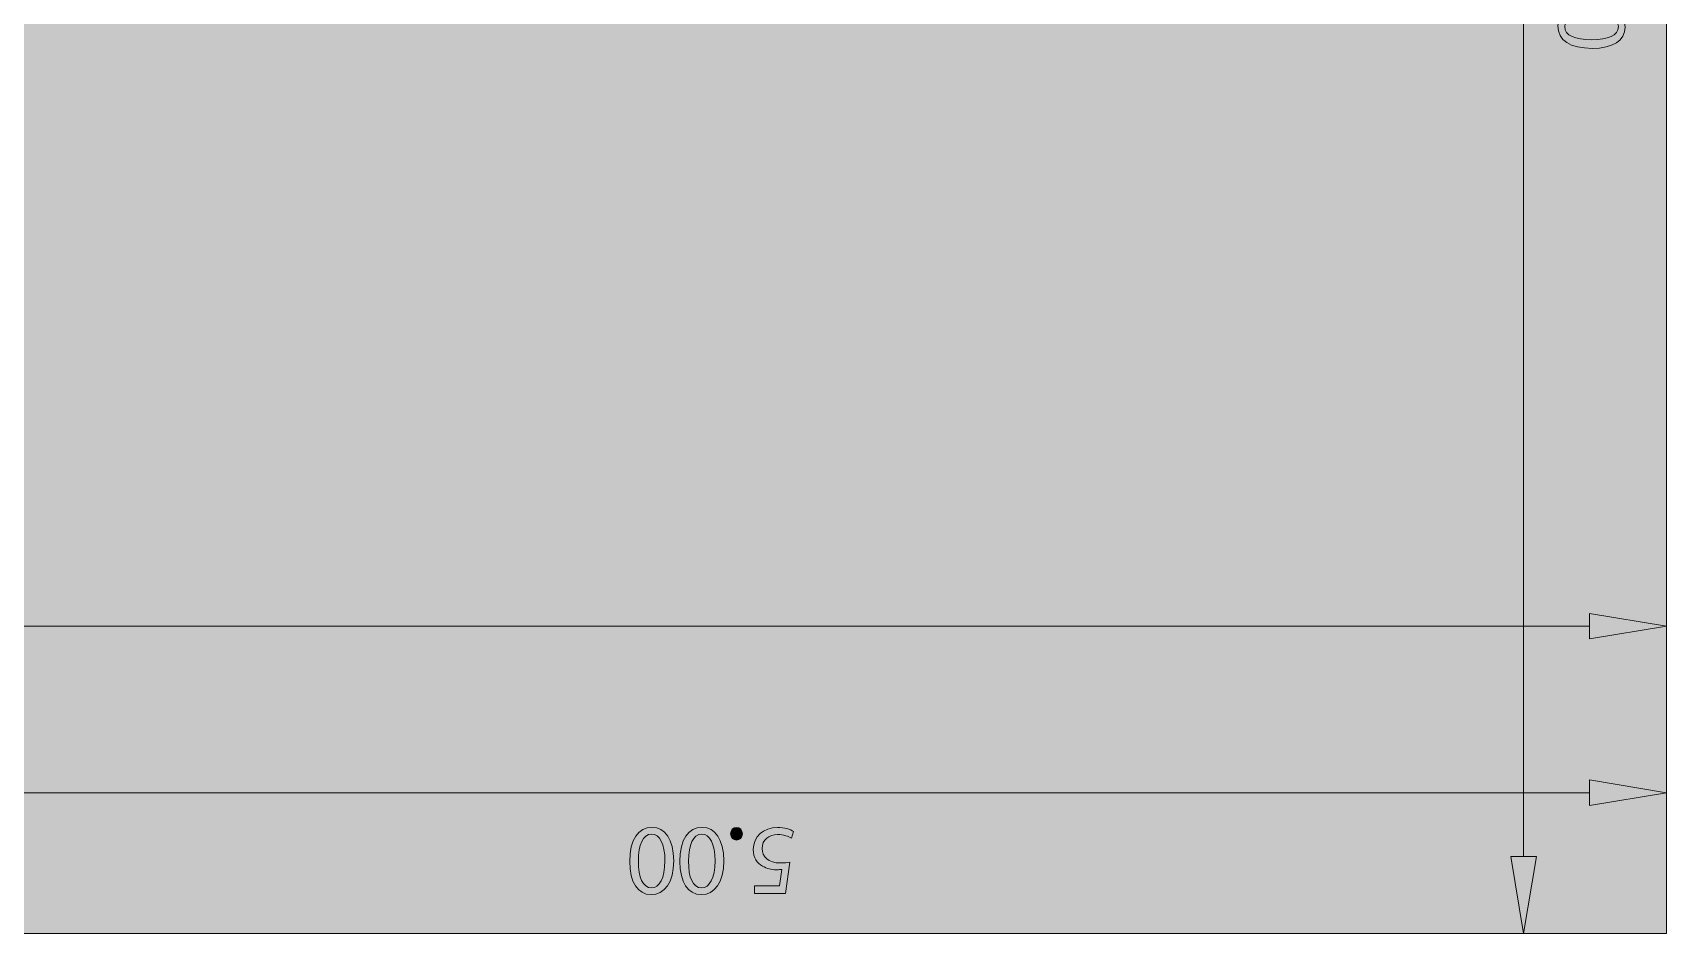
# Model space of a CAD drawing. Header units: centimetres. Extents: x -16.81 to -14.54, y 1.61 to 2.77.
# Drawn here: x -15.2648 to -15.1148, y 1.7457 to 1.8283 of the extents above; entities that cross this region are included whole.
import ezdxf

# ---------------------------------------------------------------- set-up
doc = ezdxf.new("R2010")
doc.units = ezdxf.units.CM
doc.header["$MEASUREMENT"] = 0
for name, color, linetype, lineweight in [('EXP BORDER', 7, 'Continuous', 0), ('EXP COTA', 7, 'Continuous', 0), ('EXP HATCH', 7, 'Continuous', 0)]:
    doc.layers.add(name, color=color, linetype=linetype, lineweight=lineweight)

# ---------------------------------------------------------------- blocks, each defined once
blk = doc.blocks.new('Block_67')
at = {"layer": 'EXP COTA', "true_color": 0x0000cc, "transparency": 33554687}
h = blk.add_hatch(color=172, dxfattribs=at)
h.dxf.hatch_style = 2
edge = h.paths.add_edge_path()
edge.add_spline(control_points=[(-15.20672, 1.75231), (-15.20672, 1.75386), (-15.2072, 1.75476), (-15.20793, 1.75476), (-15.20875, 1.75476), (-15.20915, 1.75379), (-15.20915, 1.75228), (-15.20915, 1.7508), (-15.20877, 1.74983), (-15.20794, 1.74983), (-15.20724, 1.74983), (-15.20672, 1.75069), (-15.20672, 1.75231)], knot_values=[0, 0, 0, 0, 1, 1, 1, 2, 2, 2, 3, 3, 3, 4, 4, 4, 4], degree=3, periodic=0)
edge = h.paths.add_edge_path()
edge.add_spline(control_points=[(-15.20994, 1.75224), (-15.20994, 1.75428), (-15.2092, 1.75538), (-15.20787, 1.75538), (-15.20672, 1.75538), (-15.20593, 1.75428), (-15.20591, 1.75231), (-15.20591, 1.75032), (-15.20677, 1.74921), (-15.20798, 1.74921), (-15.20924, 1.74921), (-15.20994, 1.75035), (-15.20994, 1.75224)], knot_values=[0, 0, 0, 0, 1, 1, 1, 2, 2, 2, 3, 3, 3, 4, 4, 4, 4], degree=3, periodic=0)
h = blk.add_hatch(color=172, dxfattribs=at)
h.dxf.hatch_style = 2
edge = h.paths.add_edge_path()
edge.add_spline(control_points=[(-15.20212, 1.75231), (-15.20212, 1.75386), (-15.20259, 1.75476), (-15.20333, 1.75476), (-15.20415, 1.75476), (-15.20455, 1.75379), (-15.20455, 1.75228), (-15.20455, 1.7508), (-15.20417, 1.74983), (-15.20334, 1.74983), (-15.20264, 1.74983), (-15.20212, 1.75069), (-15.20212, 1.75231)], knot_values=[0, 0, 0, 0, 1, 1, 1, 2, 2, 2, 3, 3, 3, 4, 4, 4, 4], degree=3, periodic=0)
edge = h.paths.add_edge_path()
edge.add_spline(control_points=[(-15.20534, 1.75224), (-15.20534, 1.75428), (-15.2046, 1.75538), (-15.20328, 1.75538), (-15.20212, 1.75538), (-15.20133, 1.75428), (-15.20131, 1.75231), (-15.20131, 1.75032), (-15.20217, 1.74921), (-15.20338, 1.74921), (-15.20464, 1.74921), (-15.20534, 1.75035), (-15.20534, 1.75224)], knot_values=[0, 0, 0, 0, 1, 1, 1, 2, 2, 2, 3, 3, 3, 4, 4, 4, 4], degree=3, periodic=0)
h = blk.add_hatch(color=172, dxfattribs=at)
h.dxf.hatch_style = 2
edge = h.paths.add_edge_path()
edge.add_spline(control_points=[(-15.19961, 1.75479), (-15.19961, 1.75445), (-15.19983, 1.75421), (-15.20014, 1.75421), (-15.20047, 1.75421), (-15.20069, 1.75445), (-15.20069, 1.75479), (-15.20069, 1.75514), (-15.20048, 1.75538), (-15.20014, 1.75538), (-15.19981, 1.75538), (-15.19961, 1.75514), (-15.19961, 1.75479)], knot_values=[0, 0, 0, 0, 1, 1, 1, 2, 2, 2, 3, 3, 3, 4, 4, 4, 4], degree=3, periodic=0)
h = blk.add_hatch(color=172, dxfattribs=at)
h.dxf.hatch_style = 2
edge = h.paths.add_edge_path()
edge.add_spline(control_points=[(-15.19849, 1.75001), (-15.19849, 1.75001), (-15.19621, 1.75001), (-15.19621, 1.75001), (-15.19621, 1.75001), (-15.19599, 1.75152), (-15.19599, 1.75152), (-15.19613, 1.75152), (-15.19625, 1.75149), (-15.19647, 1.75149), (-15.19694, 1.75149), (-15.19738, 1.75159), (-15.19776, 1.75183), (-15.19823, 1.75207), (-15.19861, 1.75259), (-15.19861, 1.75335), (-15.19861, 1.75452), (-15.19768, 1.75538), (-15.19639, 1.75538), (-15.19575, 1.75538), (-15.1952, 1.75521), (-15.1949, 1.755), (-15.1949, 1.755), (-15.19511, 1.75438), (-15.19511, 1.75438), (-15.19535, 1.75455), (-15.19583, 1.75472), (-15.19639, 1.75472), (-15.19714, 1.75472), (-15.1978, 1.75424), (-15.1978, 1.75345), (-15.19778, 1.75266), (-15.19726, 1.75211), (-15.19608, 1.75211), (-15.19575, 1.75211), (-15.19547, 1.75214), (-15.19525, 1.75218), (-15.19525, 1.75218), (-15.19564, 1.74932), (-15.19564, 1.74932), (-15.19564, 1.74932), (-15.19849, 1.74932), (-15.19849, 1.74932), (-15.19849, 1.74932), (-15.19849, 1.75001), (-15.19849, 1.75001)], knot_values=[0, 0, 0, 0, 1, 1, 1, 2, 2, 2, 3, 3, 3, 4, 4, 4, 5, 5, 5, 6, 6, 6, 7, 7, 7, 8, 8, 8, 9, 9, 9, 10, 10, 10, 11, 11, 11, 12, 12, 12, 13, 13, 13, 14, 14, 14, 15, 15, 15, 15], degree=3, periodic=0)
at = {"layer": 'EXP COTA'}
for points, knots in [([(-15.20994, 1.75224), (-15.20994, 1.75428), (-15.2092, 1.75538), (-15.20787, 1.75538), (-15.20672, 1.75538), (-15.20593, 1.75428), (-15.20591, 1.75231), (-15.20591, 1.75032), (-15.20677, 1.74921), (-15.20798, 1.74921), (-15.20924, 1.74921), (-15.20994, 1.75035), (-15.20994, 1.75224)], [0, 0, 0, 0, 1, 1, 1, 2, 2, 2, 3, 3, 3, 4, 4, 4, 4]), ([(-15.20534, 1.75224), (-15.20534, 1.75428), (-15.2046, 1.75538), (-15.20328, 1.75538), (-15.20212, 1.75538), (-15.20133, 1.75428), (-15.20131, 1.75231), (-15.20131, 1.75032), (-15.20217, 1.74921), (-15.20338, 1.74921), (-15.20464, 1.74921), (-15.20534, 1.75035), (-15.20534, 1.75224)], [0, 0, 0, 0, 1, 1, 1, 2, 2, 2, 3, 3, 3, 4, 4, 4, 4]), ([(-15.19961, 1.75479), (-15.19961, 1.75445), (-15.19983, 1.75421), (-15.20014, 1.75421), (-15.20047, 1.75421), (-15.20069, 1.75445), (-15.20069, 1.75479), (-15.20069, 1.75514), (-15.20048, 1.75538), (-15.20014, 1.75538), (-15.19981, 1.75538), (-15.19961, 1.75514), (-15.19961, 1.75479)], [0, 0, 0, 0, 1, 1, 1, 2, 2, 2, 3, 3, 3, 4, 4, 4, 4]), ([(-15.19849, 1.75001), (-15.19849, 1.75001), (-15.19621, 1.75001), (-15.19621, 1.75001), (-15.19621, 1.75001), (-15.19599, 1.75152), (-15.19599, 1.75152), (-15.19613, 1.75152), (-15.19625, 1.75149), (-15.19647, 1.75149), (-15.19694, 1.75149), (-15.19738, 1.75159), (-15.19776, 1.75183), (-15.19823, 1.75207), (-15.19861, 1.75259), (-15.19861, 1.75335), (-15.19861, 1.75452), (-15.19768, 1.75538), (-15.19639, 1.75538), (-15.19575, 1.75538), (-15.1952, 1.75521), (-15.1949, 1.755), (-15.1949, 1.755), (-15.19511, 1.75438), (-15.19511, 1.75438), (-15.19535, 1.75455), (-15.19583, 1.75472), (-15.19639, 1.75472), (-15.19714, 1.75472), (-15.1978, 1.75424), (-15.1978, 1.75345), (-15.19778, 1.75266), (-15.19726, 1.75211), (-15.19608, 1.75211), (-15.19575, 1.75211), (-15.19547, 1.75214), (-15.19525, 1.75218), (-15.19525, 1.75218), (-15.19564, 1.74932), (-15.19564, 1.74932), (-15.19564, 1.74932), (-15.19849, 1.74932), (-15.19849, 1.74932), (-15.19849, 1.74932), (-15.19849, 1.75001), (-15.19849, 1.75001)], [0, 0, 0, 0, 1, 1, 1, 2, 2, 2, 3, 3, 3, 4, 4, 4, 5, 5, 5, 6, 6, 6, 7, 7, 7, 8, 8, 8, 9, 9, 9, 10, 10, 10, 11, 11, 11, 12, 12, 12, 13, 13, 13, 14, 14, 14, 15, 15, 15, 15]), ([(-15.20672, 1.75231), (-15.20672, 1.75386), (-15.2072, 1.75476), (-15.20793, 1.75476), (-15.20875, 1.75476), (-15.20915, 1.75379), (-15.20915, 1.75228), (-15.20915, 1.7508), (-15.20877, 1.74983), (-15.20794, 1.74983), (-15.20724, 1.74983), (-15.20672, 1.75069), (-15.20672, 1.75231)], [0, 0, 0, 0, 1, 1, 1, 2, 2, 2, 3, 3, 3, 4, 4, 4, 4]), ([(-15.20212, 1.75231), (-15.20212, 1.75386), (-15.20259, 1.75476), (-15.20333, 1.75476), (-15.20415, 1.75476), (-15.20455, 1.75379), (-15.20455, 1.75228), (-15.20455, 1.7508), (-15.20417, 1.74983), (-15.20334, 1.74983), (-15.20264, 1.74983), (-15.20212, 1.75069), (-15.20212, 1.75231)], [0, 0, 0, 0, 1, 1, 1, 2, 2, 2, 3, 3, 3, 4, 4, 4, 4])]:
    blk.add_open_spline(points, degree=3, knots=knots, dxfattribs=at)
blk = doc.blocks.new('Block_66')
at = {"layer": 'EXP COTA'}
blk.add_blockref('Block_67', (0, 0), dxfattribs=at)
blk = doc.blocks.new('Block_65')
at = {"layer": 'EXP COTA', "true_color": 0x0000cc, "transparency": 33554687}
h = blk.add_hatch(color=172, dxfattribs=at)
h.dxf.hatch_style = 2
h.paths.add_polyline_path([(-15.12184, 1.75738), (-15.12184, 1.75973), (-15.11478, 1.75855)])
at = {"layer": 'EXP COTA', "color": 172, "lineweight": 0, "true_color": 0x0000cc}
for p, q in [((-15.11478, 1.74742), (-15.11478, 1.76561)), ((-15.12184, 1.75855), (-15.28412, 1.75855))]:
    blk.add_line(p, q, dxfattribs=at)
at = {"layer": 'EXP COTA'}
blk.add_lwpolyline([(-15.12184, 1.75738), (-15.12184, 1.75973), (-15.11478, 1.75855), (-15.11478, 1.75855)], close=True, dxfattribs=at)
blk.add_blockref('Block_66', (0, 0), dxfattribs=at)
blk = doc.blocks.new('Block_77')
at = {"layer": 'EXP COTA', "true_color": 0x0000cc, "transparency": 33554687}
h = blk.add_hatch(color=172, dxfattribs=at)
h.dxf.hatch_style = 2
h.paths.add_polyline_path([(-15.12184, 1.77268), (-15.12184, 1.77503), (-15.11478, 1.77386)])
at = {"layer": 'EXP COTA', "color": 172, "lineweight": 0, "true_color": 0x0000cc}
for p, q in [((-15.11478, 1.74742), (-15.11478, 1.78091)), ((-15.12184, 1.77386), (-15.88384, 1.77386))]:
    blk.add_line(p, q, dxfattribs=at)
at = {"layer": 'EXP COTA'}
blk.add_lwpolyline([(-15.12184, 1.77268), (-15.12184, 1.77503), (-15.11478, 1.77386), (-15.11478, 1.77386)], close=True, dxfattribs=at)
blk = doc.blocks.new('Block_82')
at = {"layer": 'EXP COTA', "true_color": 0x0000cc, "transparency": 33554687}
h = blk.add_hatch(color=172, dxfattribs=at)
h.dxf.hatch_style = 2
edge = h.paths.add_edge_path()
edge.add_spline(control_points=[(-15.11935, 1.83834), (-15.11935, 1.83834), (-15.11935, 1.84061), (-15.11935, 1.84061), (-15.11935, 1.84061), (-15.12087, 1.84085), (-15.12087, 1.84085), (-15.12087, 1.84071), (-15.12083, 1.84058), (-15.12083, 1.84037), (-15.12083, 1.83989), (-15.12094, 1.83944), (-15.12118, 1.83906), (-15.12142, 1.83861), (-15.12194, 1.83823), (-15.12269, 1.83823), (-15.12387, 1.83823), (-15.12473, 1.83916), (-15.12473, 1.84044), (-15.12473, 1.84109), (-15.12455, 1.84164), (-15.12435, 1.84192), (-15.12435, 1.84192), (-15.12373, 1.84171), (-15.12373, 1.84171), (-15.1239, 1.84147), (-15.12407, 1.84099), (-15.12407, 1.84044), (-15.12407, 1.83968), (-15.12359, 1.83903), (-15.1228, 1.83903), (-15.12201, 1.83906), (-15.12145, 1.83958), (-15.12145, 1.84075), (-15.12145, 1.84109), (-15.12149, 1.84137), (-15.12152, 1.84158), (-15.12152, 1.84158), (-15.11866, 1.8412), (-15.11866, 1.8412), (-15.11866, 1.8412), (-15.11866, 1.83834), (-15.11866, 1.83834), (-15.11866, 1.83834), (-15.11935, 1.83834), (-15.11935, 1.83834)], knot_values=[0, 0, 0, 0, 1, 1, 1, 2, 2, 2, 3, 3, 3, 4, 4, 4, 5, 5, 5, 6, 6, 6, 7, 7, 7, 8, 8, 8, 9, 9, 9, 10, 10, 10, 11, 11, 11, 12, 12, 12, 13, 13, 13, 14, 14, 14, 15, 15, 15, 15], degree=3, periodic=0)
h = blk.add_hatch(color=172, dxfattribs=at)
h.dxf.hatch_style = 2
edge = h.paths.add_edge_path()
edge.add_spline(control_points=[(-15.12414, 1.83723), (-15.1238, 1.83723), (-15.12356, 1.83699), (-15.12356, 1.83668), (-15.12356, 1.83637), (-15.1238, 1.83613), (-15.12414, 1.83613), (-15.12449, 1.83613), (-15.12473, 1.83634), (-15.12473, 1.83668), (-15.12473, 1.83703), (-15.12449, 1.83723), (-15.12414, 1.83723)], knot_values=[0, 0, 0, 0, 1, 1, 1, 2, 2, 2, 3, 3, 3, 4, 4, 4, 4], degree=3, periodic=0)
h = blk.add_hatch(color=172, dxfattribs=at)
h.dxf.hatch_style = 2
edge = h.paths.add_edge_path()
edge.add_spline(control_points=[(-15.12166, 1.83472), (-15.12321, 1.83472), (-15.12411, 1.83424), (-15.12411, 1.83351), (-15.12411, 1.83269), (-15.12314, 1.83227), (-15.12163, 1.83227), (-15.12015, 1.83227), (-15.11918, 1.83265), (-15.11918, 1.83348), (-15.11918, 1.8342), (-15.12004, 1.83472), (-15.12166, 1.83472)], knot_values=[0, 0, 0, 0, 1, 1, 1, 2, 2, 2, 3, 3, 3, 4, 4, 4, 4], degree=3, periodic=0)
edge = h.paths.add_edge_path()
edge.add_spline(control_points=[(-15.12159, 1.83148), (-15.12362, 1.83148), (-15.12473, 1.83224), (-15.12473, 1.83355), (-15.12473, 1.83472), (-15.12362, 1.83551), (-15.12166, 1.83551), (-15.11966, 1.83551), (-15.11856, 1.83465), (-15.11856, 1.83345), (-15.11856, 1.83221), (-15.1197, 1.83148), (-15.12159, 1.83148)], knot_values=[0, 0, 0, 0, 1, 1, 1, 2, 2, 2, 3, 3, 3, 4, 4, 4, 4], degree=3, periodic=0)
h = blk.add_hatch(color=172, dxfattribs=at)
h.dxf.hatch_style = 2
edge = h.paths.add_edge_path()
edge.add_spline(control_points=[(-15.12166, 1.8301), (-15.12321, 1.8301), (-15.12411, 1.82962), (-15.12411, 1.8289), (-15.12411, 1.82807), (-15.12314, 1.82769), (-15.12163, 1.82769), (-15.12015, 1.82769), (-15.11918, 1.82807), (-15.11918, 1.8289), (-15.11918, 1.82959), (-15.12004, 1.8301), (-15.12166, 1.8301)], knot_values=[0, 0, 0, 0, 1, 1, 1, 2, 2, 2, 3, 3, 3, 4, 4, 4, 4], degree=3, periodic=0)
edge = h.paths.add_edge_path()
edge.add_spline(control_points=[(-15.12159, 1.8269), (-15.12362, 1.8269), (-15.12473, 1.82762), (-15.12473, 1.82897), (-15.12473, 1.8301), (-15.12362, 1.8309), (-15.12166, 1.83093), (-15.11966, 1.83093), (-15.11856, 1.83007), (-15.11856, 1.82886), (-15.11856, 1.82759), (-15.1197, 1.8269), (-15.12159, 1.8269)], knot_values=[0, 0, 0, 0, 1, 1, 1, 2, 2, 2, 3, 3, 3, 4, 4, 4, 4], degree=3, periodic=0)
at = {"layer": 'EXP COTA'}
for points, knots in [([(-15.11935, 1.83834), (-15.11935, 1.83834), (-15.11935, 1.84061), (-15.11935, 1.84061), (-15.11935, 1.84061), (-15.12087, 1.84085), (-15.12087, 1.84085), (-15.12087, 1.84071), (-15.12083, 1.84058), (-15.12083, 1.84037), (-15.12083, 1.83989), (-15.12094, 1.83944), (-15.12118, 1.83906), (-15.12142, 1.83861), (-15.12194, 1.83823), (-15.12269, 1.83823), (-15.12387, 1.83823), (-15.12473, 1.83916), (-15.12473, 1.84044), (-15.12473, 1.84109), (-15.12455, 1.84164), (-15.12435, 1.84192), (-15.12435, 1.84192), (-15.12373, 1.84171), (-15.12373, 1.84171), (-15.1239, 1.84147), (-15.12407, 1.84099), (-15.12407, 1.84044), (-15.12407, 1.83968), (-15.12359, 1.83903), (-15.1228, 1.83903), (-15.12201, 1.83906), (-15.12145, 1.83958), (-15.12145, 1.84075), (-15.12145, 1.84109), (-15.12149, 1.84137), (-15.12152, 1.84158), (-15.12152, 1.84158), (-15.11866, 1.8412), (-15.11866, 1.8412), (-15.11866, 1.8412), (-15.11866, 1.83834), (-15.11866, 1.83834), (-15.11866, 1.83834), (-15.11935, 1.83834), (-15.11935, 1.83834)], [0, 0, 0, 0, 1, 1, 1, 2, 2, 2, 3, 3, 3, 4, 4, 4, 5, 5, 5, 6, 6, 6, 7, 7, 7, 8, 8, 8, 9, 9, 9, 10, 10, 10, 11, 11, 11, 12, 12, 12, 13, 13, 13, 14, 14, 14, 15, 15, 15, 15]), ([(-15.12414, 1.83723), (-15.1238, 1.83723), (-15.12356, 1.83699), (-15.12356, 1.83668), (-15.12356, 1.83637), (-15.1238, 1.83613), (-15.12414, 1.83613), (-15.12449, 1.83613), (-15.12473, 1.83634), (-15.12473, 1.83668), (-15.12473, 1.83703), (-15.12449, 1.83723), (-15.12414, 1.83723)], [0, 0, 0, 0, 1, 1, 1, 2, 2, 2, 3, 3, 3, 4, 4, 4, 4]), ([(-15.12159, 1.83148), (-15.12362, 1.83148), (-15.12473, 1.83224), (-15.12473, 1.83355), (-15.12473, 1.83472), (-15.12362, 1.83551), (-15.12166, 1.83551), (-15.11966, 1.83551), (-15.11856, 1.83465), (-15.11856, 1.83345), (-15.11856, 1.83221), (-15.1197, 1.83148), (-15.12159, 1.83148)], [0, 0, 0, 0, 1, 1, 1, 2, 2, 2, 3, 3, 3, 4, 4, 4, 4]), ([(-15.12166, 1.83472), (-15.12321, 1.83472), (-15.12411, 1.83424), (-15.12411, 1.83351), (-15.12411, 1.83269), (-15.12314, 1.83227), (-15.12163, 1.83227), (-15.12015, 1.83227), (-15.11918, 1.83265), (-15.11918, 1.83348), (-15.11918, 1.8342), (-15.12004, 1.83472), (-15.12166, 1.83472)], [0, 0, 0, 0, 1, 1, 1, 2, 2, 2, 3, 3, 3, 4, 4, 4, 4]), ([(-15.12159, 1.8269), (-15.12362, 1.8269), (-15.12473, 1.82762), (-15.12473, 1.82897), (-15.12473, 1.8301), (-15.12362, 1.8309), (-15.12166, 1.83093), (-15.11966, 1.83093), (-15.11856, 1.83007), (-15.11856, 1.82886), (-15.11856, 1.82759), (-15.1197, 1.8269), (-15.12159, 1.8269)], [0, 0, 0, 0, 1, 1, 1, 2, 2, 2, 3, 3, 3, 4, 4, 4, 4]), ([(-15.12166, 1.8301), (-15.12321, 1.8301), (-15.12411, 1.82962), (-15.12411, 1.8289), (-15.12411, 1.82807), (-15.12314, 1.82769), (-15.12163, 1.82769), (-15.12015, 1.82769), (-15.11918, 1.82807), (-15.11918, 1.8289), (-15.11918, 1.82959), (-15.12004, 1.8301), (-15.12166, 1.8301)], [0, 0, 0, 0, 1, 1, 1, 2, 2, 2, 3, 3, 3, 4, 4, 4, 4])]:
    blk.add_open_spline(points, degree=3, knots=knots, dxfattribs=at)
blk = doc.blocks.new('Block_81')
at = {"layer": 'EXP COTA'}
blk.add_blockref('Block_82', (0, 0), dxfattribs=at)
blk = doc.blocks.new('Block_80')
at = {"layer": 'EXP COTA', "true_color": 0x0000cc, "transparency": 33554687}
h = blk.add_hatch(color=172, dxfattribs=at)
h.dxf.hatch_style = 2
h.paths.add_polyline_path([(-15.1267, 1.91499), (-15.12905, 1.91499), (-15.12788, 1.92204)])
h = blk.add_hatch(color=172, dxfattribs=at)
h.dxf.hatch_style = 2
h.paths.add_polyline_path([(-15.1267, 1.75271), (-15.12905, 1.75271), (-15.12788, 1.74565)])
at = {"layer": 'EXP COTA', "color": 172, "lineweight": 0, "true_color": 0x0000cc}
for p, q in [((-15.11655, 1.92204), (-15.13493, 1.92204)), ((-15.12788, 1.75271), (-15.12788, 1.91499)), ((-15.11655, 1.74565), (-15.13493, 1.74565))]:
    blk.add_line(p, q, dxfattribs=at)
at = {"layer": 'EXP COTA'}
for points in [[(-15.1267, 1.91499), (-15.12905, 1.91499), (-15.12788, 1.92204), (-15.12788, 1.92204)], [(-15.1267, 1.75271), (-15.12905, 1.75271), (-15.12788, 1.74565), (-15.12788, 1.74565)]]:
    blk.add_lwpolyline(points, close=True, dxfattribs=at)
blk.add_blockref('Block_81', (0, 0), dxfattribs=at)

msp = doc.modelspace()

# ---------------------------------------------------------------- hatches: boundary and pattern name
at = {"layer": 'EXP HATCH', "true_color": 0xa953a0, "transparency": 33554687}
h = msp.add_hatch(color=215, dxfattribs=at)
edge = h.paths.add_edge_path()
edge.add_spline(control_points=[(-15.89089, 1.74565), (-15.89089, 1.74565), (-15.7145, 1.74565), (-15.7145, 1.74565), (-15.7145, 1.74565), (-15.7145, 1.92204), (-15.7145, 1.92204), (-15.7145, 1.92204), (-15.89089, 1.92204), (-15.89089, 1.92204), (-15.89089, 1.92204), (-15.89089, 1.74565), (-15.89089, 1.74565)], knot_values=[0, 0, 0, 0, 1, 1, 1, 2, 2, 2, 3, 3, 3, 4, 4, 4, 4], degree=3, periodic=0)
edge = h.paths.add_edge_path()
edge.add_spline(control_points=[(-15.7145, 1.74565), (-15.7145, 1.74565), (-15.53812, 1.74565), (-15.53812, 1.74565), (-15.53812, 1.74565), (-15.53812, 1.92204), (-15.53812, 1.92204), (-15.53812, 1.92204), (-15.7145, 1.92204), (-15.7145, 1.92204), (-15.7145, 1.92204), (-15.7145, 1.74565), (-15.7145, 1.74565)], knot_values=[0, 0, 0, 0, 1, 1, 1, 2, 2, 2, 3, 3, 3, 4, 4, 4, 4], degree=3, periodic=0)
edge.add_line((-15.7145, 1.74565), (-15.7145, 1.74565))
edge = h.paths.add_edge_path()
edge.add_spline(control_points=[(-15.53812, 1.74565), (-15.53812, 1.74565), (-15.29117, 1.74565), (-15.29117, 1.74565), (-15.29117, 1.74565), (-15.29117, 1.92204), (-15.29117, 1.92204), (-15.29117, 1.92204), (-15.53812, 1.92204), (-15.53812, 1.92204), (-15.53812, 1.92204), (-15.53812, 1.74565), (-15.53812, 1.74565)], knot_values=[0, 0, 0, 0, 1, 1, 1, 2, 2, 2, 3, 3, 3, 4, 4, 4, 4], degree=3, periodic=0)
edge.add_line((-15.53812, 1.74565), (-15.53812, 1.74565))
edge = h.paths.add_edge_path()
edge.add_spline(control_points=[(-15.29117, 1.74565), (-15.29117, 1.74565), (-15.11478, 1.74565), (-15.11478, 1.74565), (-15.11478, 1.74565), (-15.11478, 1.92204), (-15.11478, 1.92204), (-15.11478, 1.92204), (-15.29117, 1.92204), (-15.29117, 1.92204), (-15.29117, 1.92204), (-15.29117, 1.74565), (-15.29117, 1.74565)], knot_values=[0, 0, 0, 0, 1, 1, 1, 2, 2, 2, 3, 3, 3, 4, 4, 4, 4], degree=3, periodic=0)
edge.add_line((-15.29117, 1.74565), (-15.29117, 1.74565))

# ---------------------------------------------------------------- linework, layer by layer
at = {"layer": 'EXP BORDER', "color": 253, "lineweight": 0, "true_color": 0xadadad}
msp.add_lwpolyline([(-15.11478, 1.74565), (-15.29117, 1.74565), (-15.29117, 1.92204), (-15.11478, 1.92204)], close=True, dxfattribs=at)
at = {"layer": 'EXP HATCH'}
msp.add_open_spline([(-15.29117, 1.74565), (-15.29117, 1.74565), (-15.11478, 1.74565), (-15.11478, 1.74565), (-15.11478, 1.74565), (-15.11478, 1.92204), (-15.11478, 1.92204), (-15.11478, 1.92204), (-15.29117, 1.92204), (-15.29117, 1.92204), (-15.29117, 1.92204), (-15.29117, 1.74565), (-15.29117, 1.74565)], degree=3, knots=[0, 0, 0, 0, 1, 1, 1, 2, 2, 2, 3, 3, 3, 4, 4, 4, 4], dxfattribs=at)

# ---------------------------------------------------------------- block references
at = {"layer": 'EXP COTA'}
for name in ['Block_80', 'Block_77', 'Block_65']:
    msp.add_blockref(name, (0, 0), dxfattribs=at)

doc.saveas('drawing.dxf')
